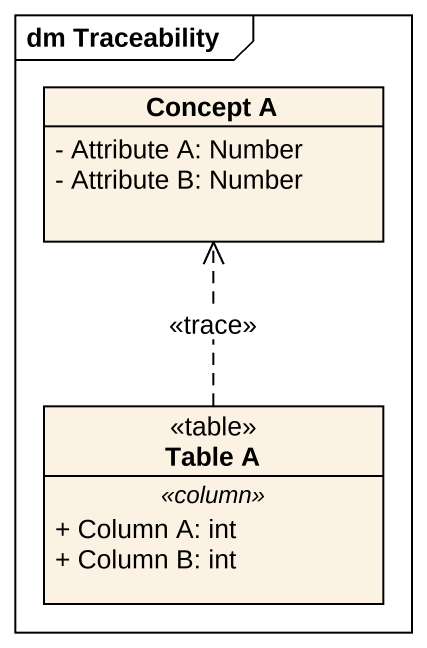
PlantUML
@startuml
mainframe dm Traceability
hide circle
hide empty members
skinparam classAttributeIconSize 0
class "Concept A" as Concept_A {
  - Attribute A: Number
  - Attribute B: Number
}
class "Table A" as Table_A <<table>> {
  .. <<column>> ..
  + Column A: int
  + Column B: int
}
Table_A .up.> Concept_A : <<trace>>
@enduml
